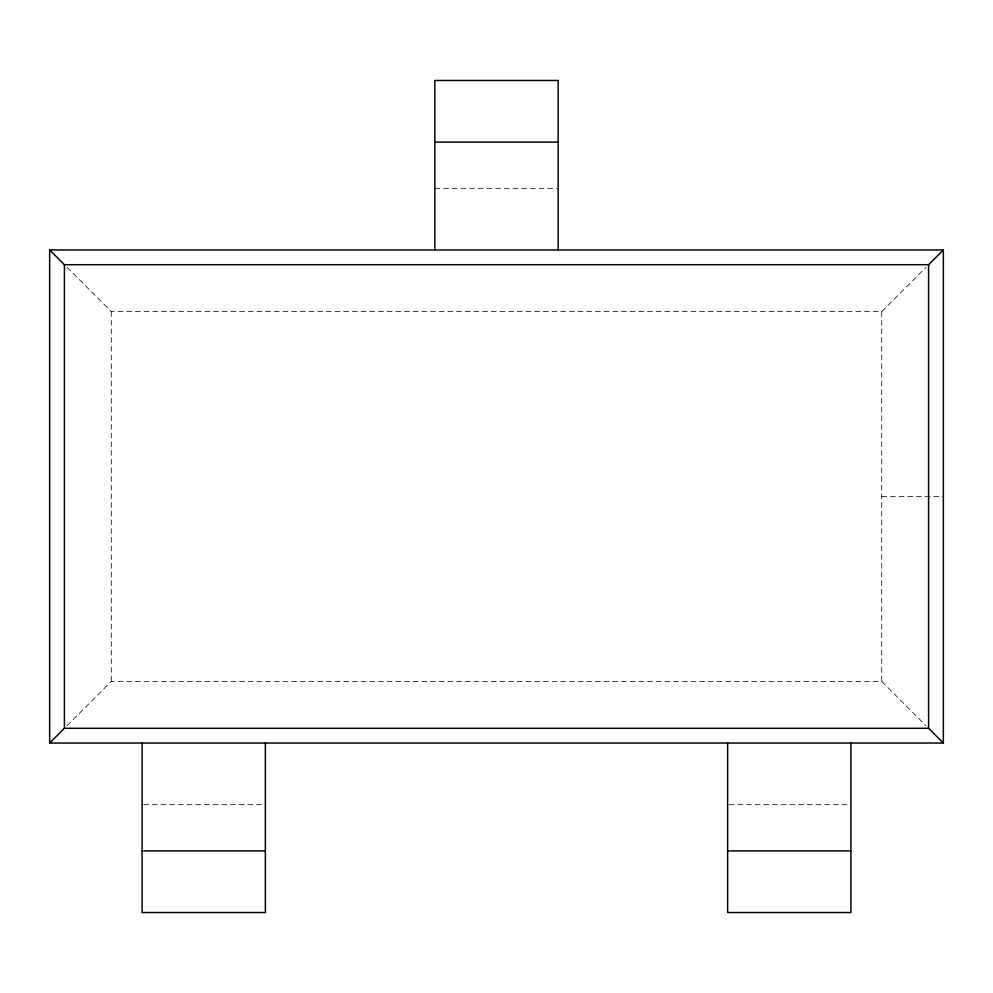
<?xml version="1.0" encoding="UTF-8"?>
<svg xmlns="http://www.w3.org/2000/svg" width="993" height="993" viewBox="0 0 993 993"><rect width="100%" height="100%" fill="white"/><g stroke="black" fill="none" stroke-linecap="round" stroke-linejoin="round"><path stroke-width="0.74" stroke-dasharray="4.96 3.72" d="M66.953 725.734L111.278 681.409L881.722 681.409L926.047 725.734M66.953 267.266L111.278 311.591L881.722 311.591L926.047 267.266M434.86 188.322L556.589 188.322M881.722 496.5L943.35 496.5M143.637 804.678L265.367 804.678M729.172 804.678L850.902 804.678M881.722 311.591L881.722 681.409M111.278 311.591L111.278 681.409"/><path stroke-width="1.49" d="M49.65 743.037L64.408 728.291L928.592 728.291L943.35 743.037L943.35 249.963L49.65 249.963L49.65 743.037L943.35 743.037M49.65 249.963L64.408 264.709L928.592 264.709L943.35 249.963M434.86 142.098L558.14 142.098M142.098 850.902L265.367 850.902M727.633 850.902L850.902 850.902M928.592 264.709L928.592 728.291M850.902 743.037L850.902 912.53L727.633 912.53L727.633 743.037M558.14 249.963L558.14 80.47L434.86 80.47L434.86 249.963M265.367 743.037L265.367 912.53L142.098 912.53L142.098 743.037M64.408 264.709L64.408 728.291"/></g></svg>
